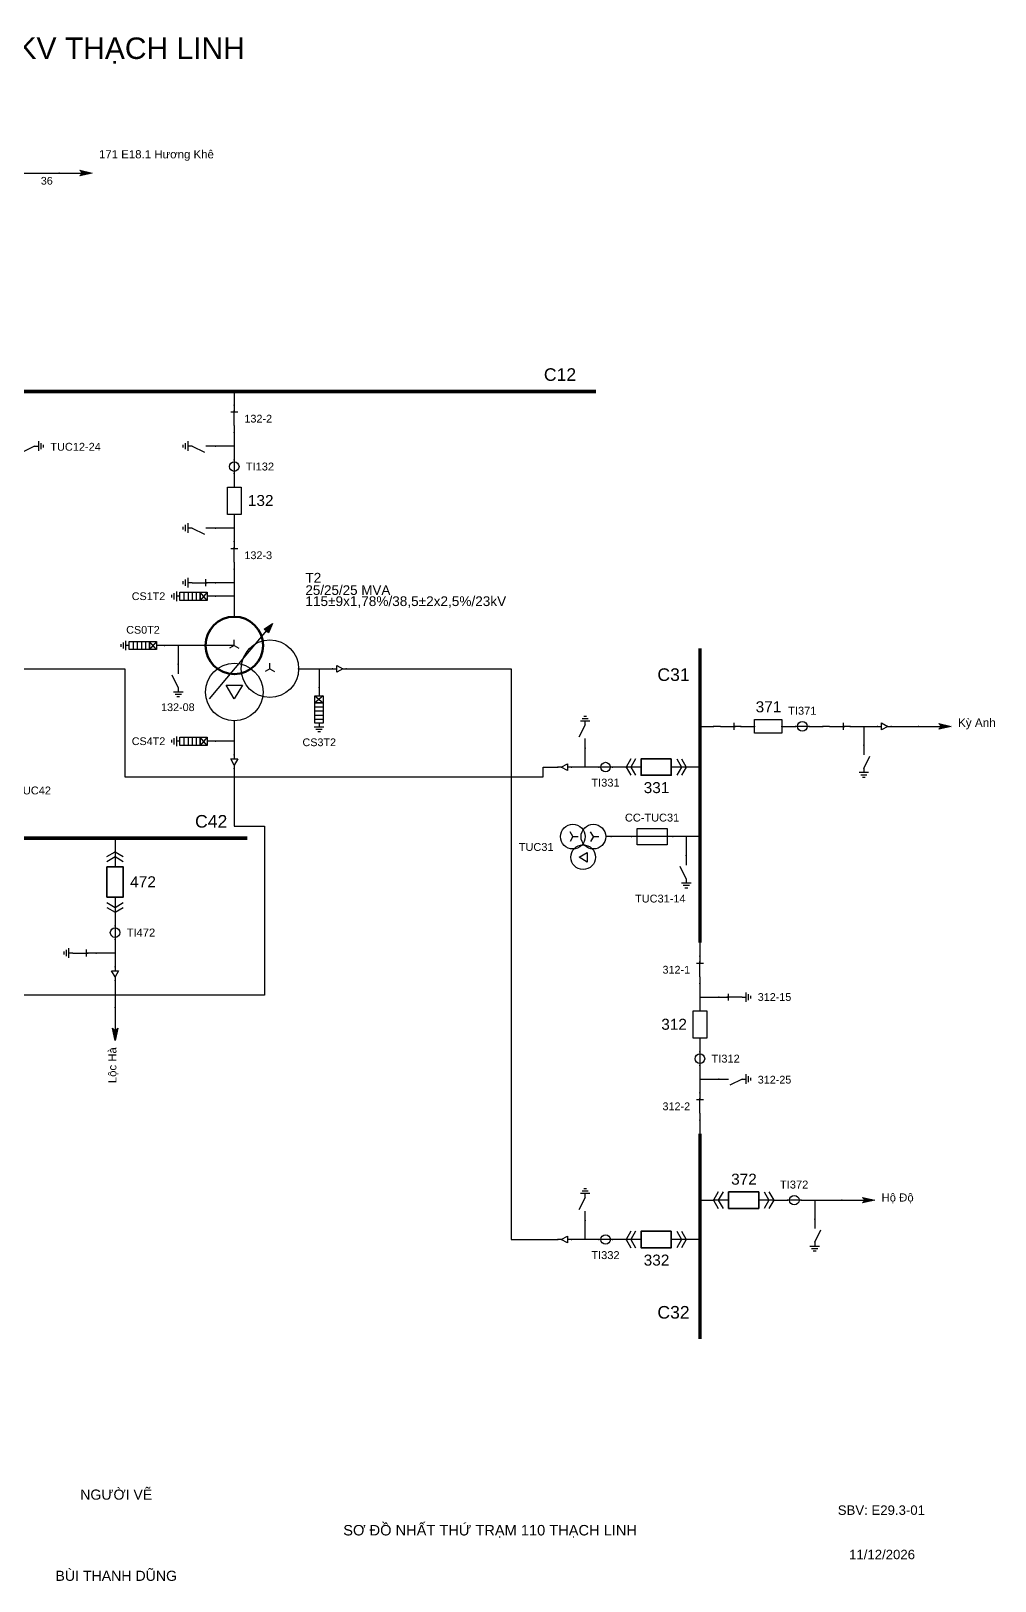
# Model space of a CAD drawing. Header units: millimetres. Extents: x -390 to 411, y 7 to 290.
# Drawn here: x 234.9 to 410.8, y 7.3 to 290 of the extents above; entities that cross this region are included whole.
import ezdxf

# ---------------------------------------------------------------- set-up
doc = ezdxf.new("R2010")
doc.units = ezdxf.units.MM
for name, color, linetype, lineweight in [('BUSBAR_110KV', 1, 'Continuous', 50), ('BUSBAR_22KV', 5, 'Continuous', 50), ('BUSBAR_35KV', 30, 'Continuous', 50), ('HV_110KV', 1, 'Continuous', 25), ('MV_22KV', 5, 'Continuous', 25), ('MV_35KV', 30, 'Continuous', 25)]:
    doc.layers.add(name, color=color, linetype=linetype, lineweight=lineweight)
doc.layers.add('SYM_PORTS', color=8, linetype='Continuous', plot=False)
doc.layers.add('TEXT', color=7, linetype='Continuous')
doc.styles.add('SLD_TEXT', font='arial.ttf')

# ---------------------------------------------------------------- blocks, each defined once
blk = doc.blocks.new('SYM_LINE_FEEDER_ARROW')
blk.add_hatch(color=7).paths.add_polyline_path([(0, -3), (-0.5, -0.75), (0, -1.25), (0.5, -0.75)])
at = {"lineweight": 25}
blk.add_lwpolyline([(0, 3), (0, -1.25)], dxfattribs=at)
blk.add_lwpolyline([(0, -3), (-0.5, -0.75), (0, -1.25), (0.5, -0.75)], close=True, dxfattribs=at)
at = {"layer": 'SYM_PORTS'}
blk.add_point((0, 3), dxfattribs=at)
blk.add_attdef('LINE_NAME', (1.5, 0), '', height=2)
blk = doc.blocks.new('SYM_EARTHING_SWITCH_OPEN')
at = {"lineweight": 25}
for points in [[(0, 3), (0, 1.25)], [(0, -1.25), (-1.125, 1)], [(-0.875, -2), (0.875, -2)], [(-0.5625, -2.4375), (0.5625, -2.4375)], [(0, -1.25), (0, -2)], [(-0.25, -2.875), (0.25, -2.875)]]:
    blk.add_lwpolyline(points, dxfattribs=at)
at = {"layer": 'SYM_PORTS'}
blk.add_point((0, 3), dxfattribs=at)
blk.add_attdef('DEVICE_CODE', (1.875, 0), '', height=2)
blk = doc.blocks.new('SYM_DISCONNECTOR_CLOSED')
at = {"lineweight": 25}
for points in [[(-0.625, 1.25), (0.625, 1.25)], [(0, 2.5), (0, 1.25)], [(0, -1.25), (0, 1.5)], [(0, -1.25), (0, -2.5)]]:
    blk.add_lwpolyline(points, dxfattribs=at)
at = {"layer": 'SYM_PORTS'}
for p in [(0, 2.5), (0, -2.5)]:
    blk.add_point(p, dxfattribs=at)
blk.add_attdef('DEVICE_CODE', (1.625, -0.5), '', height=2)
blk = doc.blocks.new('SYM_CURRENT_TRANSFORMER')
at = {"lineweight": 25}
blk.add_lwpolyline([(0, 1.25), (0, -1.25)], dxfattribs=at)
blk.add_circle((0, 0), 0.875, dxfattribs=at)
at = {"layer": 'SYM_PORTS'}
for p in [(0, 1.25), (0, -1.25)]:
    blk.add_point(p, dxfattribs=at)
blk.add_attdef('DEVICE_CODE', (1.875, -1.75), '', height=2)
at = {"flags": 1}
blk.add_attdef('RATIO', (1.875, -4.75), '', height=2, dxfattribs=at)
blk = doc.blocks.new('SYM_CIRCUIT_BREAKER')
at = {"lineweight": 25}
blk.add_lwpolyline([(-1.25, 2.5), (1.25, 2.5), (1.25, -2.5), (-1.25, -2.5)], close=True, dxfattribs=at)
at = {"layer": 'SYM_PORTS'}
for p in [(0, 2.5), (0, -2.5)]:
    blk.add_point(p, dxfattribs=at)
blk.add_attdef('DEVICE_CODE', (2.25, -0.5), '', height=2)
at = {"flags": 1}
blk.add_attdef('RATING', (2.25, -3.5), '', height=2, dxfattribs=at)
blk = doc.blocks.new('SYM_EARTHING_SWITCH_CLOSED')
at = {"lineweight": 25}
for points in [[(0, 3), (0, 1.25)], [(-0.625, 1.25), (0.625, 1.25)], [(0, -1.25), (0, 1.5)], [(-0.875, -2), (0.875, -2)], [(-0.5625, -2.4375), (0.5625, -2.4375)], [(0, -1.25), (0, -2)], [(-0.25, -2.875), (0.25, -2.875)]]:
    blk.add_lwpolyline(points, dxfattribs=at)
at = {"layer": 'SYM_PORTS'}
blk.add_point((0, 3), dxfattribs=at)
blk.add_attdef('DEVICE_CODE', (1.875, 0), '', height=2)
blk = doc.blocks.new('SYM_SURGE_ARRESTER')
at = {"lineweight": 25}
for points in [[(0, 4), (0, 2.5)], [(-0.75, 2.5), (0.75, 1.25)], [(0.75, 2.5), (-0.75, 1.25)], [(-0.75, 0.5), (0.75, 0.5)], [(-0.75, -0.25), (0.75, -0.25)], [(-0.75, -1), (0.75, -1)], [(-0.75, -1.75), (0.75, -1.75)], [(0, -2.5), (0, -3.125)], [(-0.875, -3.125), (0.875, -3.125)], [(-0.5625, -3.5625), (0.5625, -3.5625)], [(-0.25, -4), (0.25, -4)]]:
    blk.add_lwpolyline(points, dxfattribs=at)
for points in [[(-0.75, 2.5), (0.75, 2.5), (0.75, 1.25), (-0.75, 1.25)], [(-0.75, 1.25), (0.75, 1.25), (0.75, -2.5), (-0.75, -2.5)]]:
    blk.add_lwpolyline(points, close=True, dxfattribs=at)
at = {"layer": 'SYM_PORTS'}
blk.add_point((0, 4), dxfattribs=at)
blk.add_attdef('DEVICE_CODE', (1.875, 1), '', height=2)
blk = doc.blocks.new('SYM_TRANSFORMER_3W')
blk.add_hatch(color=7).paths.add_polyline_path([(3.75, 8.25), (3.0125, 6.575), (2.2375, 7.225)])
at = {"lineweight": 25}
for points in [[(-7.75, -5.5), (3.0125, 7.35)], [(-3.25, 4.25), (-8.5, 4.25)], [(-3.25, 4.25), (-4.1125, 3.75)], [(-3.25, 4.25), (-3.25, 5.25)], [(-3.25, 4.25), (-2.3875, 3.75)], [(3.25, 0), (2.3875, -0.5)], [(3.25, 0), (3.25, 1)], [(3.25, 0), (4.1125, -0.5)]]:
    blk.add_lwpolyline(points, dxfattribs=at)
for points in [[(3.75, 8.25), (3.0125, 6.575), (2.2375, 7.225)], [(-4.75, -3), (-1.75, -3), (-3.25, -5.5)]]:
    blk.add_lwpolyline(points, close=True, dxfattribs=at)
at = {"lineweight": 50}
blk.add_circle((-3.25, 4.25), 5.25, dxfattribs=at)
at = {"lineweight": 25}
for centre in [(3.25, 0), (-3.25, -4.25)]:
    blk.add_circle(centre, 5.25, dxfattribs=at)
at = {"layer": 'SYM_PORTS'}
for p in [(-3.25, 9.5), (-8.5, 4.25), (8.5, 0), (-3.25, -9.5)]:
    blk.add_point(p, dxfattribs=at)
blk.add_attdef('DEVICE_CODE', (9.5, 6.5), '', height=2)
at = {"flags": 1}
for tag, p in [('POWER', (9.5, 3.5)), ('VOLTAGE_RATIO', (9.5, 0.5))]:
    blk.add_attdef(tag, p, '', height=2, dxfattribs=at)
blk = doc.blocks.new('SYM_CABLE_TERMINATION')
at = {"lineweight": 25}
blk.add_lwpolyline([(-0.625, 0.5), (0.625, 0.5), (0, -0.625)], close=True, dxfattribs=at)
for points in [[(0, 1.25), (0, 0.5)], [(0, -0.625), (0, -1.25)]]:
    blk.add_lwpolyline(points, dxfattribs=at)
at = {"layer": 'SYM_PORTS'}
for p in [(0, 1.25), (0, -1.25)]:
    blk.add_point(p, dxfattribs=at)
blk = doc.blocks.new('SYM_DRAWOUT_BREAKER')
at = {"lineweight": 25}
for points in [[(-1.5, 4.625), (0, 5.5), (1.5, 4.625)], [(-1.5, 3.75), (0, 4.625), (1.5, 3.75)], [(0, 5.5), (0, 2.75)], [(0, -2.75), (0, -5.5)], [(-1.5, -3.75), (0, -4.625), (1.5, -3.75)], [(-1.5, -4.625), (0, -5.5), (1.5, -4.625)]]:
    blk.add_lwpolyline(points, dxfattribs=at)
at = {"lineweight": 35}
blk.add_lwpolyline([(-1.5, 2.75), (1.5, 2.75), (1.5, -2.75), (-1.5, -2.75)], close=True, dxfattribs=at)
at = {"layer": 'SYM_PORTS'}
for p in [(0, 5.5), (0, -5.5)]:
    blk.add_point(p, dxfattribs=at)
blk.add_attdef('DEVICE_CODE', (2.5, 2.5), '', height=2)
at = {"flags": 1}
blk.add_attdef('RATING', (2.5, -0.5), '', height=2, dxfattribs=at)
blk = doc.blocks.new('SYM_FUSE_DISCONNECTOR')
at = {"lineweight": 25}
blk.add_lwpolyline([(0, 3.75), (0, -3.75)], dxfattribs=at)
blk.add_lwpolyline([(-1.5, 2.75), (1.5, 2.75), (1.5, -2.75), (-1.5, -2.75)], close=True, dxfattribs=at)
at = {"layer": 'SYM_PORTS'}
for p in [(0, 3.75), (0, -3.75)]:
    blk.add_point(p, dxfattribs=at)
blk.add_attdef('DEVICE_CODE', (2.5, 0.75), '', height=2)
at = {"flags": 1}
blk.add_attdef('RATING', (2.5, -2.25), '', height=2, dxfattribs=at)
blk = doc.blocks.new('SYM_VOLTAGE_TRANSFORMER')
at = {"lineweight": 25}
for points in [[(0, 4.625), (0, 3.625)], [(0, 1.375), (-0.8625, 0.875)], [(0, 1.375), (0, 2.375)], [(0, 1.375), (0.8625, 0.875)], [(0, -2.375), (-0.8625, -2.875)], [(0, -2.375), (0, -1.375)], [(0, -2.375), (0.8625, -2.875)]]:
    blk.add_lwpolyline(points, dxfattribs=at)
blk.add_lwpolyline([(2.875, 0.25), (4.625, 0.25), (3.75, -1.25)], close=True, dxfattribs=at)
for centre in [(0, 1.375), (3.75, -0.5), (0, -2.375)]:
    blk.add_circle(centre, 2.25, dxfattribs=at)
at = {"layer": 'SYM_PORTS'}
blk.add_point((0, 4.625), dxfattribs=at)
blk.add_attdef('DEVICE_CODE', (7, 1.625), '', height=2)
at = {"flags": 1}
blk.add_attdef('RATIO', (7, -1.375), '', height=2, dxfattribs=at)

msp = doc.modelspace()

# ---------------------------------------------------------------- linework, layer by layer
at = {"layer": 'BUSBAR_110KV', "const_width": 0.631}
msp.add_lwpolyline([(210.53, 224.29), (338.01, 224.29)], dxfattribs=at)
at = {"layer": 'BUSBAR_22KV', "const_width": 0.631}
msp.add_lwpolyline([(198.8, 142.79), (274.34, 142.79)], dxfattribs=at)
at = {"layer": 'BUSBAR_35KV', "const_width": 0.631}
for points in [[(356.96, 177.43), (356.96, 123.76)], [(356.96, 88.87), (356.96, 51.44)]]:
    msp.add_lwpolyline(points, dxfattribs=at)
at = {"layer": 'HV_110KV'}
for points in [[(225.13, 259.17), (225.13, 264.14), (240.03, 264.14)], [(271.96, 224.29), (271.96, 221.8)], [(271.96, 216.8), (271.96, 214.32)], [(271.96, 214.32), (268.52, 214.32)], [(271.96, 214.32), (271.96, 211.84)], [(271.96, 209.34), (271.96, 206.85)], [(271.96, 201.85), (271.96, 199.37)], [(271.96, 199.37), (268.52, 199.37)], [(271.96, 199.37), (271.96, 196.89)], [(271.96, 191.89), (271.96, 189.4)], [(271.96, 189.4), (268.52, 189.4)], [(271.96, 186.92), (268.52, 186.92)], [(271.96, 189.4), (271.96, 186.92)], [(271.96, 186.92), (271.96, 183.2)], [(261.74, 177.95), (259.26, 177.95)], [(266.71, 177.95), (261.74, 177.95)], [(261.74, 177.95), (261.74, 174.51)]]:
    msp.add_lwpolyline(points, dxfattribs=at)
at = {"layer": 'MV_22KV'}
for points in [[(271.96, 164.2), (271.96, 160.47)], [(271.96, 160.47), (268.52, 160.47)], [(271.96, 160.47), (271.96, 157.99)], [(271.96, 155.49), (271.96, 152.79), (271.96, 144.99), (277.5, 144.99), (277.5, 114.15), (213.4, 114.15), (213.4, 116.85)], [(250.21, 142.79), (250.21, 140.3)], [(250.21, 129.3), (250.21, 126.82)], [(250.21, 121.84), (246.77, 121.84)], [(250.21, 124.32), (250.21, 121.84)], [(250.21, 121.84), (250.21, 119.35)], [(250.21, 116.85), (250.21, 111.89)]]:
    msp.add_lwpolyline(points, dxfattribs=at)
at = {"layer": 'MV_35KV'}
for points in [[(139.58, 173.7), (142.28, 173.7), (252, 173.7), (252, 153.99), (328.33, 153.99), (328.33, 155.76), (331.03, 155.76)], [(283.71, 173.7), (287.44, 173.7)], [(287.44, 173.7), (287.44, 170.26)], [(287.44, 173.7), (289.92, 173.7)], [(292.42, 173.7), (295.12, 173.7), (322.5, 173.7), (322.5, 69.58), (328.33, 69.58), (331.03, 69.58)], [(356.96, 163.19), (359.44, 163.19)], [(364.44, 163.19), (366.93, 163.19)], [(371.93, 163.19), (374.41, 163.19)], [(376.91, 163.19), (379.39, 163.19)], [(384.39, 163.19), (386.88, 163.19)], [(386.88, 163.19), (386.88, 159.75)], [(386.88, 163.19), (389.36, 163.19)], [(391.86, 163.19), (396.83, 163.19)], [(336.01, 155.76), (336.01, 159.2)], [(336.01, 155.76), (333.53, 155.76)], [(338.49, 155.76), (336.01, 155.76)], [(343.48, 155.76), (340.99, 155.76)], [(356.96, 155.76), (354.48, 155.76)], [(344.49, 143.07), (340.77, 143.07)], [(354.48, 143.07), (351.99, 143.07)], [(356.96, 143.07), (354.48, 143.07)], [(354.48, 143.07), (354.48, 139.63)], [(356.96, 123.76), (356.96, 121.27)], [(356.96, 116.27), (356.96, 113.79)], [(356.96, 113.79), (360.4, 113.79)], [(356.96, 113.79), (356.96, 111.31)], [(356.96, 106.31), (356.96, 103.82)], [(356.96, 101.32), (356.96, 98.84)], [(356.96, 98.84), (360.4, 98.84)], [(356.96, 98.84), (356.96, 96.36)], [(356.96, 91.36), (356.96, 88.87)], [(356.96, 76.76), (359.44, 76.76)], [(370.44, 76.76), (372.93, 76.76)], [(375.43, 76.76), (377.91, 76.76)], [(377.91, 76.76), (377.91, 73.32)], [(377.91, 76.76), (382.88, 76.76)], [(336.01, 69.58), (336.01, 73.02)], [(336.01, 69.58), (333.53, 69.58)], [(338.49, 69.58), (336.01, 69.58)], [(343.48, 69.58), (340.99, 69.58)], [(356.96, 69.58), (354.48, 69.58)]]:
    msp.add_lwpolyline(points, dxfattribs=at)

# ---------------------------------------------------------------- block references
at = {"layer": 'HV_110KV', "rotation": 90}
msp.add_blockref('SYM_LINE_FEEDER_ARROW', (243.03, 264.14), dxfattribs=at)
at = {"layer": 'HV_110KV'}
ref = msp.add_blockref('SYM_DISCONNECTOR_CLOSED', (271.96, 219.3), dxfattribs=at)
ref.add_attrib('DEVICE_CODE', '132-2', (273.82, 218.62), dxfattribs={"layer": 'TEXT', "height": 1.412, "style": 'SLD_TEXT'})
at = {"layer": 'HV_110KV', "xscale": -1, "rotation": 270}
for name, p in [('SYM_EARTHING_SWITCH_OPEN', (265.52, 214.32)), ('SYM_EARTHING_SWITCH_OPEN', (265.52, 199.37)), ('SYM_EARTHING_SWITCH_CLOSED', (265.52, 189.4))]:
    msp.add_blockref(name, p, dxfattribs=at)
at = {"layer": 'HV_110KV'}
ref = msp.add_blockref('SYM_EARTHING_SWITCH_OPEN', (234.28, 214.32), dxfattribs=dict(at, rotation=90))
ref.add_attrib('DEVICE_CODE', 'TUC12-24', (238.39, 213.48), dxfattribs={"layer": 'TEXT', "height": 1.43, "style": 'SLD_TEXT'})
ref = msp.add_blockref('SYM_CURRENT_TRANSFORMER', (271.96, 210.59), dxfattribs=at)
ref.add_attrib('DEVICE_CODE', 'TI132', (274.07, 209.87), dxfattribs={"layer": 'TEXT', "height": 1.445, "style": 'SLD_TEXT'})
ref = msp.add_blockref('SYM_CIRCUIT_BREAKER', (271.96, 204.35), dxfattribs=at)
ref.add_attrib('DEVICE_CODE', '132', (274.45, 203.39), dxfattribs={"layer": 'TEXT', "height": 2.007, "style": 'SLD_TEXT'})
ref = msp.add_blockref('SYM_DISCONNECTOR_CLOSED', (271.96, 194.39), dxfattribs=at)
ref.add_attrib('DEVICE_CODE', '132-3', (273.82, 193.7), dxfattribs={"layer": 'TEXT', "height": 1.412, "style": 'SLD_TEXT'})
ref = msp.add_blockref('SYM_TRANSFORMER_3W', (275.21, 173.7), dxfattribs=at)
ref.add_attrib('DEVICE_CODE', 'T2', (284.95, 189.42), dxfattribs={"layer": 'TEXT', "height": 1.776, "style": 'SLD_TEXT'})
ref = msp.add_blockref('SYM_SURGE_ARRESTER', (264.52, 186.92), dxfattribs=dict(at, rotation=270))
ref.add_attrib('DEVICE_CODE', 'CS1T2', (253.25, 186.23), dxfattribs={"layer": 'TEXT', "height": 1.408, "style": 'SLD_TEXT'})
ref = msp.add_blockref('SYM_SURGE_ARRESTER', (255.26, 177.95), dxfattribs=dict(at, rotation=270))
ref.add_attrib('DEVICE_CODE', 'CS0T2', (252.24, 180.1), dxfattribs={"layer": 'TEXT', "height": 1.408, "style": 'SLD_TEXT'})
ref = msp.add_blockref('SYM_EARTHING_SWITCH_OPEN', (261.74, 171.51), dxfattribs=at)
ref.add_attrib('DEVICE_CODE', '132-08', (258.6, 165.98), dxfattribs={"layer": 'TEXT', "height": 1.41, "style": 'SLD_TEXT'})
at = {"layer": 'MV_22KV'}
ref = msp.add_blockref('SYM_SURGE_ARRESTER', (264.52, 160.47), dxfattribs=dict(at, rotation=270))
ref.add_attrib('DEVICE_CODE', 'CS4T2', (253.25, 159.78), dxfattribs={"layer": 'TEXT', "height": 1.408, "style": 'SLD_TEXT'})
for name, p in [('SYM_CABLE_TERMINATION', (271.96, 156.74)), ('SYM_CABLE_TERMINATION', (250.21, 118.1)), ('SYM_LINE_FEEDER_ARROW', (250.21, 108.89))]:
    msp.add_blockref(name, p, dxfattribs=at)
ref = msp.add_blockref('SYM_FUSE_DISCONNECTOR', (225.86, 151.5), dxfattribs=at)
ref.add_attrib('DEVICE_CODE', 'CC-TUC42', (228.6, 150.78), dxfattribs={"layer": 'TEXT', "height": 1.434, "style": 'SLD_TEXT'})
ref = msp.add_blockref('SYM_DRAWOUT_BREAKER', (250.21, 134.8), dxfattribs=at)
ref.add_attrib('DEVICE_CODE', '472', (252.95, 133.82), dxfattribs={"layer": 'TEXT', "height": 2.024, "style": 'SLD_TEXT'})
ref = msp.add_blockref('SYM_CURRENT_TRANSFORMER', (250.21, 125.57), dxfattribs=at)
ref.add_attrib('DEVICE_CODE', 'TI472', (252.32, 124.84), dxfattribs={"layer": 'TEXT', "height": 1.46, "style": 'SLD_TEXT'})
ref = msp.add_blockref('SYM_EARTHING_SWITCH_CLOSED', (243.77, 121.84), dxfattribs=dict(at, xscale=-1, rotation=270))
ref.add_attrib('DEVICE_CODE', '472-76', (233.62, 121.15), dxfattribs={"layer": 'TEXT', "extrusion": (0, 0, -1), "height": 1.413, "style": 'SLD_TEXT'})
at = {"layer": 'MV_35KV'}
for name, p, rotation in [('SYM_CABLE_TERMINATION', (291.17, 173.7), 90), ('SYM_CABLE_TERMINATION', (390.61, 163.19), 90), ('SYM_LINE_FEEDER_ARROW', (399.83, 163.19), 90), ('SYM_CABLE_TERMINATION', (332.28, 155.76), 270), ('SYM_LINE_FEEDER_ARROW', (385.88, 76.76), 90), ('SYM_CABLE_TERMINATION', (332.28, 69.58), 270)]:
    msp.add_blockref(name, p, dxfattribs=dict(at, rotation=rotation))
ref = msp.add_blockref('SYM_SURGE_ARRESTER', (287.44, 166.26), dxfattribs=at)
ref.add_attrib('DEVICE_CODE', 'CS3T2', (284.42, 159.58), dxfattribs={"layer": 'TEXT', "height": 1.408, "style": 'SLD_TEXT'})
at = {"layer": 'MV_35KV', "xscale": -1}
for name, p, rotation in [('SYM_EARTHING_SWITCH_OPEN', (336.01, 162.2), 180), ('SYM_DISCONNECTOR_CLOSED', (381.89, 163.19), 270), ('SYM_DISCONNECTOR_CLOSED', (361.94, 163.19), 270), ('SYM_EARTHING_SWITCH_OPEN', (336.01, 76.02), 180)]:
    msp.add_blockref(name, p, dxfattribs=dict(at, rotation=rotation))
at = {"layer": 'MV_35KV'}
ref = msp.add_blockref('SYM_CIRCUIT_BREAKER', (369.43, 163.19), dxfattribs=dict(at, rotation=270))
ref.add_attrib('DEVICE_CODE', '371', (367.14, 165.76), dxfattribs={"layer": 'TEXT', "height": 2.007, "style": 'SLD_TEXT'})
ref = msp.add_blockref('SYM_CURRENT_TRANSFORMER', (375.66, 163.19), dxfattribs=dict(at, rotation=270))
ref.add_attrib('DEVICE_CODE', 'TI371', (373.06, 165.32), dxfattribs={"layer": 'TEXT', "height": 1.448, "style": 'SLD_TEXT'})
at = {"layer": 'MV_35KV', "xscale": -1}
for p in [(386.88, 156.75), (377.91, 70.32)]:
    msp.add_blockref('SYM_EARTHING_SWITCH_OPEN', p, dxfattribs=at)
at = {"layer": 'MV_35KV'}
ref = msp.add_blockref('SYM_CURRENT_TRANSFORMER', (339.74, 155.76), dxfattribs=dict(at, rotation=270))
ref.add_attrib('DEVICE_CODE', 'TI331', (337.14, 152.2), dxfattribs={"layer": 'TEXT', "height": 1.445, "style": 'SLD_TEXT'})
ref = msp.add_blockref('SYM_DRAWOUT_BREAKER', (348.98, 155.76), dxfattribs=dict(at, rotation=270))
ref.add_attrib('DEVICE_CODE', '331', (346.7, 151.01), dxfattribs={"layer": 'TEXT', "height": 2.007, "style": 'SLD_TEXT'})
ref = msp.add_blockref('SYM_FUSE_DISCONNECTOR', (348.24, 143.07), dxfattribs=dict(at, rotation=270))
ref.add_attrib('DEVICE_CODE', 'CC-TUC31', (343.27, 145.83), dxfattribs={"layer": 'TEXT', "height": 1.434, "style": 'SLD_TEXT'})
ref = msp.add_blockref('SYM_VOLTAGE_TRANSFORMER', (336.14, 143.07), dxfattribs=dict(at, rotation=270))
ref.add_attrib('DEVICE_CODE', 'TUC31', (323.89, 140.47), dxfattribs={"layer": 'TEXT', "height": 1.436, "style": 'SLD_TEXT'})
ref = msp.add_blockref('SYM_EARTHING_SWITCH_OPEN', (354.48, 136.63), dxfattribs=at)
ref.add_attrib('DEVICE_CODE', 'TUC31-14', (345.12, 131.06), dxfattribs={"layer": 'TEXT', "height": 1.43, "style": 'SLD_TEXT'})
ref = msp.add_blockref('SYM_DISCONNECTOR_CLOSED', (356.96, 118.77), dxfattribs=at)
ref.add_attrib('DEVICE_CODE', '312-1', (350.13, 118.09), dxfattribs={"layer": 'TEXT', "height": 1.412, "style": 'SLD_TEXT'})
ref = msp.add_blockref('SYM_EARTHING_SWITCH_CLOSED', (363.4, 113.79), dxfattribs=dict(at, rotation=90))
ref.add_attrib('DEVICE_CODE', '312-15', (367.51, 113.11), dxfattribs={"layer": 'TEXT', "height": 1.41, "style": 'SLD_TEXT'})
ref = msp.add_blockref('SYM_CIRCUIT_BREAKER', (356.96, 108.81), dxfattribs=at)
ref.add_attrib('DEVICE_CODE', '312', (349.91, 107.84), dxfattribs={"layer": 'TEXT', "height": 2.007, "style": 'SLD_TEXT'})
ref = msp.add_blockref('SYM_CURRENT_TRANSFORMER', (356.96, 102.57), dxfattribs=at)
ref.add_attrib('DEVICE_CODE', 'TI312', (359.07, 101.85), dxfattribs={"layer": 'TEXT', "height": 1.445, "style": 'SLD_TEXT'})
ref = msp.add_blockref('SYM_EARTHING_SWITCH_OPEN', (363.4, 98.84), dxfattribs=dict(at, rotation=90))
ref.add_attrib('DEVICE_CODE', '312-25', (367.51, 98.03), dxfattribs={"layer": 'TEXT', "height": 1.41, "style": 'SLD_TEXT'})
ref = msp.add_blockref('SYM_DISCONNECTOR_CLOSED', (356.96, 93.86), dxfattribs=at)
ref.add_attrib('DEVICE_CODE', '312-2', (350.13, 93.17), dxfattribs={"layer": 'TEXT', "height": 1.412, "style": 'SLD_TEXT'})
ref = msp.add_blockref('SYM_DRAWOUT_BREAKER', (364.94, 76.76), dxfattribs=dict(at, rotation=270))
ref.add_attrib('DEVICE_CODE', '372', (362.66, 79.58), dxfattribs={"layer": 'TEXT', "height": 2.007, "style": 'SLD_TEXT'})
ref = msp.add_blockref('SYM_CURRENT_TRANSFORMER', (374.18, 76.76), dxfattribs=dict(at, rotation=270))
ref.add_attrib('DEVICE_CODE', 'TI372', (371.57, 78.88), dxfattribs={"layer": 'TEXT', "height": 1.448, "style": 'SLD_TEXT'})
ref = msp.add_blockref('SYM_DRAWOUT_BREAKER', (348.98, 69.58), dxfattribs=dict(at, rotation=270))
ref.add_attrib('DEVICE_CODE', '332', (346.7, 64.82), dxfattribs={"layer": 'TEXT', "height": 2.007, "style": 'SLD_TEXT'})
ref = msp.add_blockref('SYM_CURRENT_TRANSFORMER', (339.74, 69.58), dxfattribs=dict(at, rotation=270))
ref.add_attrib('DEVICE_CODE', 'TI332', (337.14, 66.01), dxfattribs={"layer": 'TEXT', "height": 1.445, "style": 'SLD_TEXT'})

# ---------------------------------------------------------------- texts
at = {"layer": 'TEXT', "attachment_point": 7, "style": 'SLD_TEXT'}
for s, insert, char_height in [('SƠ ĐỒ NHẤT THỨ TRẠM 110KV THẠCH LINH', (156.55, 284.08), 3.9188), ('171 E18.1 Hương Khê', (247.27, 266.36), 1.4932), ('36', (236.66, 262), 1.402), ('C12', (328.48, 226.19), 2.296), ('25/25/25 MVA', (284.95, 187.15), 1.7512), ('115±9x1,78%/38,5±2x2,5%/23kV', (284.95, 184.81), 1.7759), ('C31', (349.2, 171.45), 2.296), ('Kỳ Anh', (404.06, 162.64), 1.532), ('C42', (264.81, 144.69), 2.296), ('Hộ Độ', (390.11, 76.18), 1.482), ('C32', (349.2, 55.12), 2.296), ('NGƯỜI VẼ', (243.84, 22.09), 1.847), ('SBV: E29.3-01', (382.12, 19.32), 1.7229), ('SƠ ĐỒ NHẤT THỨ TRẠM 110 THẠCH LINH', (291.86, 15.17), 1.909), ('11/12/2026', (384.19, 11.23), 1.721), ('BÙI THANH DŨNG', (239.32, 7.28), 1.8457)]:
    msp.add_mtext(s, dxfattribs=dict(at, insert=insert, char_height=char_height))
at = {"layer": 'TEXT', "insert": (250.78, 98.11), "char_height": 1.477, "attachment_point": 7, "rotation": 90, "style": 'SLD_TEXT'}
msp.add_mtext('Lộc Hà', dxfattribs=at)

doc.saveas('drawing.dxf')
